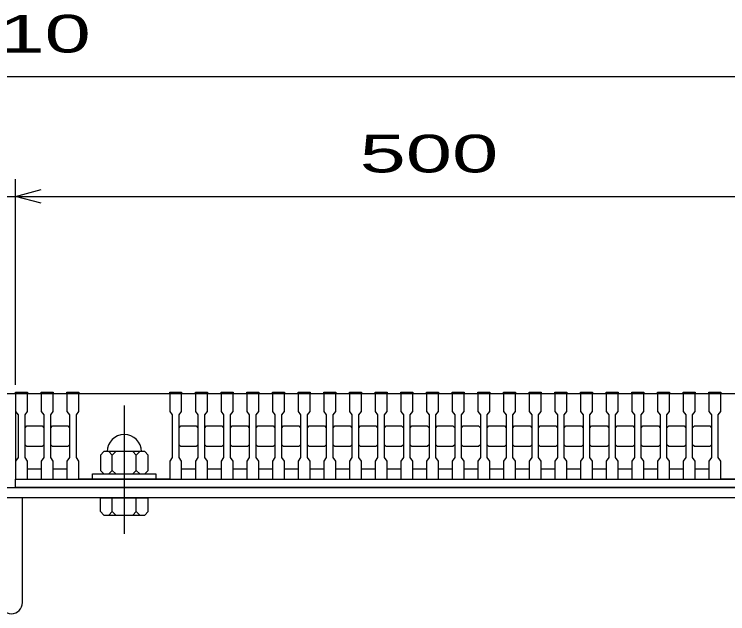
# Model space of a CAD drawing. Units: millimetres, scale not verified. Extents: x -1820 to 1731, y -1282 to 1054.
# Drawn here: x -848.3 to -431.5, y -670.6 to -320.7 of the extents above; entities that cross this region are included whole.
import ezdxf
from ezdxf.enums import TextEntityAlignment as Align

# ---------------------------------------------------------------- set-up
doc = ezdxf.new("R2010")
doc.units = ezdxf.units.MM
doc.header["$LTSCALE"] = 10
doc.linetypes.add('CHAIN', pattern=[18.5, 12, -1.5, 3.5, -1.5])
for name, color, linetype, lineweight in [('16', 3, 'Continuous', 25), ('19', 6, 'Continuous', 25), ('22', 2, 'Continuous', 25)]:
    doc.layers.add(name, color=color, linetype=linetype, lineweight=lineweight)
doc.styles.add('ベクトル', font='')
doc.styles.get('ベクトル').set_extended_font_data('ベクトル')

msp = doc.modelspace()

# ---------------------------------------------------------------- linework, layer by layer
at = {"layer": '16'}
for p, q in [((-847.5, -542), (-847.5, -541.3)), ((-847.5, -541.3), (-840.5, -541.3)), ((-840.5, -541.3), (-840.5, -542)), ((-832.5, -542), (-832.5, -541.3)), ((-832.5, -541.3), (-825.5, -541.3)), ((-825.5, -541.3), (-825.5, -542)), ((-817.5, -542), (-817.5, -541.3)), ((-817.5, -541.3), (-810.5, -541.3)), ((-810.5, -541.3), (-810.5, -542)), ((-757.5, -542), (-757.5, -541.3)), ((-757.5, -541.3), (-750.5, -541.3)), ((-750.5, -541.3), (-750.5, -542)), ((-742.5, -542), (-742.5, -541.3)), ((-742.5, -541.3), (-735.5, -541.3)), ((-735.5, -541.3), (-735.5, -542)), ((-727.5, -542), (-727.5, -541.3)), ((-727.5, -541.3), (-720.5, -541.3)), ((-720.5, -541.3), (-720.5, -542)), ((-712.5, -542), (-712.5, -541.3)), ((-712.5, -541.3), (-705.5, -541.3)), ((-705.5, -541.3), (-705.5, -542)), ((-697.5, -542), (-697.5, -541.3)), ((-697.5, -541.3), (-690.5, -541.3)), ((-690.5, -541.3), (-690.5, -542)), ((-682.5, -542), (-682.5, -541.3)), ((-682.5, -541.3), (-675.5, -541.3)), ((-675.5, -541.3), (-675.5, -542)), ((-667.5, -542), (-667.5, -541.3)), ((-667.5, -541.3), (-660.5, -541.3)), ((-660.5, -541.3), (-660.5, -542)), ((-652.5, -542), (-652.5, -541.3)), ((-652.5, -541.3), (-645.5, -541.3)), ((-645.5, -541.3), (-645.5, -542)), ((-637.5, -542), (-637.5, -541.3)), ((-637.5, -541.3), (-630.5, -541.3)), ((-630.5, -541.3), (-630.5, -542)), ((-622.5, -542), (-622.5, -541.3)), ((-622.5, -541.3), (-615.5, -541.3)), ((-615.5, -541.3), (-615.5, -542)), ((-607.5, -542), (-607.5, -541.3)), ((-607.5, -541.3), (-600.5, -541.3)), ((-600.5, -541.3), (-600.5, -542)), ((-592.5, -542), (-592.5, -541.3)), ((-592.5, -541.3), (-585.5, -541.3)), ((-585.5, -541.3), (-585.5, -542)), ((-577.5, -542), (-577.5, -541.3)), ((-577.5, -541.3), (-570.5, -541.3)), ((-570.5, -541.3), (-570.5, -542)), ((-562.5, -542), (-562.5, -541.3)), ((-562.5, -541.3), (-555.5, -541.3)), ((-555.5, -541.3), (-555.5, -542)), ((-547.5, -542), (-547.5, -541.3)), ((-547.5, -541.3), (-540.5, -541.3)), ((-540.5, -541.3), (-540.5, -542)), ((-532.5, -542), (-532.5, -541.3)), ((-532.5, -541.3), (-525.5, -541.3)), ((-525.5, -541.3), (-525.5, -542)), ((-517.5, -542), (-517.5, -541.3)), ((-517.5, -541.3), (-510.5, -541.3)), ((-510.5, -541.3), (-510.5, -542)), ((-502.5, -542), (-502.5, -541.3)), ((-502.5, -541.3), (-495.5, -541.3)), ((-495.5, -541.3), (-495.5, -542)), ((-487.5, -542), (-487.5, -541.3)), ((-487.5, -541.3), (-480.5, -541.3)), ((-480.5, -541.3), (-480.5, -542)), ((-472.5, -542), (-472.5, -541.3)), ((-472.5, -541.3), (-465.5, -541.3)), ((-465.5, -541.3), (-465.5, -542)), ((-457.5, -542), (-457.5, -541.3)), ((-457.5, -541.3), (-450.5, -541.3)), ((-450.5, -541.3), (-450.5, -542)), ((-442.5, -542), (-442.5, -541.3)), ((-442.5, -541.3), (-435.5, -541.3)), ((-435.5, -541.3), (-435.5, -542)), ((-847.5, -542), (-847.5, -552.5)), ((-840.5, -542), (-847.5, -542)), ((-847.5, -542), (-847.5, -586)), ((-847.5, -542), (-347.5, -542)), ((-840.5, -552.5), (-840.5, -542)), ((-832.5, -542), (-832.5, -552.5)), ((-825.5, -542), (-832.5, -542)), ((-825.5, -552.5), (-825.5, -542)), ((-817.5, -542), (-817.5, -552.5)), ((-810.5, -542), (-817.5, -542)), ((-810.5, -552.5), (-810.5, -542)), ((-810.5, -542), (-757.5, -542)), ((-757.5, -542), (-757.5, -552.5)), ((-750.5, -542), (-757.5, -542)), ((-750.5, -552.5), (-750.5, -542)), ((-742.5, -542), (-742.5, -552.5)), ((-735.5, -542), (-742.5, -542)), ((-735.5, -552.5), (-735.5, -542)), ((-727.5, -542), (-727.5, -552.5)), ((-720.5, -542), (-727.5, -542)), ((-720.5, -552.5), (-720.5, -542)), ((-712.5, -542), (-712.5, -552.5)), ((-705.5, -542), (-712.5, -542)), ((-705.5, -552.5), (-705.5, -542)), ((-697.5, -542), (-697.5, -552.5)), ((-690.5, -542), (-697.5, -542)), ((-690.5, -552.5), (-690.5, -542)), ((-682.5, -542), (-682.5, -552.5)), ((-675.5, -542), (-682.5, -542)), ((-675.5, -552.5), (-675.5, -542)), ((-667.5, -542), (-667.5, -552.5)), ((-660.5, -542), (-667.5, -542)), ((-660.5, -552.5), (-660.5, -542)), ((-652.5, -542), (-652.5, -552.5)), ((-645.5, -542), (-652.5, -542)), ((-645.5, -552.5), (-645.5, -542)), ((-637.5, -542), (-637.5, -552.5)), ((-630.5, -542), (-637.5, -542)), ((-630.5, -552.5), (-630.5, -542)), ((-622.5, -542), (-622.5, -552.5)), ((-615.5, -542), (-622.5, -542)), ((-615.5, -552.5), (-615.5, -542)), ((-607.5, -542), (-607.5, -552.5)), ((-600.5, -542), (-607.5, -542)), ((-600.5, -552.5), (-600.5, -542)), ((-592.5, -542), (-592.5, -552.5)), ((-585.5, -542), (-592.5, -542)), ((-585.5, -552.5), (-585.5, -542)), ((-577.5, -542), (-577.5, -552.5)), ((-570.5, -542), (-577.5, -542)), ((-570.5, -552.5), (-570.5, -542)), ((-562.5, -542), (-562.5, -552.5)), ((-555.5, -542), (-562.5, -542)), ((-555.5, -552.5), (-555.5, -542)), ((-547.5, -542), (-547.5, -552.5)), ((-540.5, -542), (-547.5, -542)), ((-540.5, -552.5), (-540.5, -542)), ((-532.5, -542), (-532.5, -552.5)), ((-525.5, -542), (-532.5, -542)), ((-525.5, -552.5), (-525.5, -542)), ((-517.5, -542), (-517.5, -552.5)), ((-510.5, -542), (-517.5, -542)), ((-510.5, -552.5), (-510.5, -542)), ((-502.5, -542), (-502.5, -552.5)), ((-495.5, -542), (-502.5, -542)), ((-495.5, -552.5), (-495.5, -542)), ((-487.5, -542), (-487.5, -552.5)), ((-480.5, -542), (-487.5, -542)), ((-480.5, -552.5), (-480.5, -542)), ((-472.5, -542), (-472.5, -552.5)), ((-465.5, -542), (-472.5, -542)), ((-465.5, -552.5), (-465.5, -542)), ((-457.5, -542), (-457.5, -552.5)), ((-450.5, -542), (-457.5, -542)), ((-450.5, -552.5), (-450.5, -542)), ((-442.5, -542), (-442.5, -552.5)), ((-435.5, -542), (-442.5, -542)), ((-435.5, -552.5), (-435.5, -542)), ((-435.5, -542), (-382.5, -542)), ((-847.5, -552.5), (-846, -554.5)), ((-842, -554.5), (-840.5, -552.5)), ((-832.5, -552.5), (-831, -554.5)), ((-827, -554.5), (-825.5, -552.5)), ((-817.5, -552.5), (-816, -554.5)), ((-812, -554.5), (-810.5, -552.5)), ((-757.5, -552.5), (-756, -554.5)), ((-752, -554.5), (-750.5, -552.5)), ((-742.5, -552.5), (-741, -554.5)), ((-737, -554.5), (-735.5, -552.5)), ((-727.5, -552.5), (-726, -554.5)), ((-722, -554.5), (-720.5, -552.5)), ((-712.5, -552.5), (-711, -554.5)), ((-707, -554.5), (-705.5, -552.5)), ((-697.5, -552.5), (-696, -554.5)), ((-692, -554.5), (-690.5, -552.5)), ((-682.5, -552.5), (-681, -554.5)), ((-677, -554.5), (-675.5, -552.5)), ((-667.5, -552.5), (-666, -554.5)), ((-662, -554.5), (-660.5, -552.5)), ((-652.5, -552.5), (-651, -554.5)), ((-647, -554.5), (-645.5, -552.5)), ((-637.5, -552.5), (-636, -554.5)), ((-632, -554.5), (-630.5, -552.5)), ((-622.5, -552.5), (-621, -554.5)), ((-617, -554.5), (-615.5, -552.5)), ((-607.5, -552.5), (-606, -554.5)), ((-602, -554.5), (-600.5, -552.5)), ((-592.5, -552.5), (-591, -554.5)), ((-587, -554.5), (-585.5, -552.5)), ((-577.5, -552.5), (-576, -554.5)), ((-572, -554.5), (-570.5, -552.5)), ((-562.5, -552.5), (-561, -554.5)), ((-557, -554.5), (-555.5, -552.5)), ((-547.5, -552.5), (-546, -554.5)), ((-542, -554.5), (-540.5, -552.5)), ((-532.5, -552.5), (-531, -554.5)), ((-527, -554.5), (-525.5, -552.5)), ((-517.5, -552.5), (-516, -554.5)), ((-512, -554.5), (-510.5, -552.5)), ((-502.5, -552.5), (-501, -554.5)), ((-497, -554.5), (-495.5, -552.5)), ((-487.5, -552.5), (-486, -554.5)), ((-482, -554.5), (-480.5, -552.5)), ((-472.5, -552.5), (-471, -554.5)), ((-467, -554.5), (-465.5, -552.5)), ((-457.5, -552.5), (-456, -554.5)), ((-452, -554.5), (-450.5, -552.5)), ((-442.5, -552.5), (-441, -554.5)), ((-437, -554.5), (-435.5, -552.5)), ((-846, -554.5), (-846, -579.5)), ((-842, -579.5), (-842, -554.5)), ((-831, -554.5), (-831, -579.5)), ((-827, -579.5), (-827, -554.5)), ((-816, -554.5), (-816, -579.5)), ((-812, -579.5), (-812, -554.5)), ((-756, -554.5), (-756, -579.5)), ((-752, -579.5), (-752, -554.5)), ((-741, -554.5), (-741, -579.5)), ((-737, -579.5), (-737, -554.5)), ((-726, -554.5), (-726, -579.5)), ((-722, -579.5), (-722, -554.5)), ((-711, -554.5), (-711, -579.5)), ((-707, -579.5), (-707, -554.5)), ((-696, -554.5), (-696, -579.5)), ((-692, -579.5), (-692, -554.5)), ((-681, -554.5), (-681, -579.5)), ((-677, -579.5), (-677, -554.5)), ((-666, -554.5), (-666, -579.5)), ((-662, -579.5), (-662, -554.5)), ((-651, -554.5), (-651, -579.5)), ((-647, -579.5), (-647, -554.5)), ((-636, -554.5), (-636, -579.5)), ((-632, -579.5), (-632, -554.5)), ((-621, -554.5), (-621, -579.5)), ((-617, -579.5), (-617, -554.5)), ((-606, -554.5), (-606, -579.5)), ((-602, -579.5), (-602, -554.5)), ((-591, -554.5), (-591, -579.5)), ((-587, -579.5), (-587, -554.5)), ((-576, -554.5), (-576, -579.5)), ((-572, -579.5), (-572, -554.5)), ((-561, -554.5), (-561, -579.5)), ((-557, -579.5), (-557, -554.5)), ((-546, -554.5), (-546, -579.5)), ((-542, -579.5), (-542, -554.5)), ((-531, -554.5), (-531, -579.5)), ((-527, -579.5), (-527, -554.5)), ((-516, -554.5), (-516, -579.5)), ((-512, -579.5), (-512, -554.5)), ((-501, -554.5), (-501, -579.5)), ((-497, -579.5), (-497, -554.5)), ((-486, -554.5), (-486, -579.5)), ((-482, -579.5), (-482, -554.5)), ((-471, -554.5), (-471, -579.5)), ((-467, -579.5), (-467, -554.5)), ((-456, -554.5), (-456, -579.5)), ((-452, -579.5), (-452, -554.5)), ((-441, -554.5), (-441, -579.5)), ((-437, -579.5), (-437, -554.5)), ((-842, -562), (-841, -561)), ((-841, -561), (-832, -561)), ((-832, -561), (-831, -562)), ((-827, -562), (-826, -561)), ((-826, -561), (-817, -561)), ((-817, -561), (-816, -562)), ((-752, -562), (-751, -561)), ((-751, -561), (-742, -561)), ((-742, -561), (-741, -562)), ((-737, -562), (-736, -561)), ((-736, -561), (-727, -561)), ((-727, -561), (-726, -562)), ((-722, -562), (-721, -561)), ((-721, -561), (-712, -561)), ((-712, -561), (-711, -562)), ((-707, -562), (-706, -561)), ((-706, -561), (-697, -561)), ((-697, -561), (-696, -562)), ((-692, -562), (-691, -561)), ((-691, -561), (-682, -561)), ((-682, -561), (-681, -562)), ((-677, -562), (-676, -561)), ((-676, -561), (-667, -561)), ((-667, -561), (-666, -562)), ((-662, -562), (-661, -561)), ((-661, -561), (-652, -561)), ((-652, -561), (-651, -562)), ((-647, -562), (-646, -561)), ((-646, -561), (-637, -561)), ((-637, -561), (-636, -562)), ((-632, -562), (-631, -561)), ((-631, -561), (-622, -561)), ((-622, -561), (-621, -562)), ((-617, -562), (-616, -561)), ((-616, -561), (-607, -561)), ((-607, -561), (-606, -562)), ((-602, -562), (-601, -561)), ((-601, -561), (-592, -561)), ((-592, -561), (-591, -562)), ((-587, -562), (-586, -561)), ((-586, -561), (-577, -561)), ((-577, -561), (-576, -562)), ((-572, -562), (-571, -561)), ((-571, -561), (-562, -561)), ((-562, -561), (-561, -562)), ((-557, -562), (-556, -561)), ((-556, -561), (-547, -561)), ((-547, -561), (-546, -562)), ((-542, -562), (-541, -561)), ((-541, -561), (-532, -561)), ((-532, -561), (-531, -562)), ((-527, -562), (-526, -561)), ((-526, -561), (-517, -561)), ((-517, -561), (-516, -562)), ((-512, -562), (-511, -561)), ((-511, -561), (-502, -561)), ((-502, -561), (-501, -562)), ((-497, -562), (-496, -561)), ((-496, -561), (-487, -561)), ((-487, -561), (-486, -562)), ((-482, -562), (-481, -561)), ((-481, -561), (-472, -561)), ((-472, -561), (-471, -562)), ((-467, -562), (-466, -561)), ((-466, -561), (-457, -561)), ((-457, -561), (-456, -562)), ((-452, -562), (-451, -561)), ((-451, -561), (-442, -561)), ((-442, -561), (-441, -562)), ((-841, -573), (-842, -572)), ((-832, -573), (-841, -573)), ((-831, -572), (-832, -573)), ((-826, -573), (-827, -572)), ((-817, -573), (-826, -573)), ((-816, -572), (-817, -573)), ((-751, -573), (-752, -572)), ((-742, -573), (-751, -573)), ((-741, -572), (-742, -573)), ((-736, -573), (-737, -572)), ((-727, -573), (-736, -573)), ((-726, -572), (-727, -573)), ((-721, -573), (-722, -572)), ((-712, -573), (-721, -573)), ((-711, -572), (-712, -573)), ((-706, -573), (-707, -572)), ((-697, -573), (-706, -573)), ((-696, -572), (-697, -573)), ((-691, -573), (-692, -572)), ((-682, -573), (-691, -573)), ((-681, -572), (-682, -573)), ((-676, -573), (-677, -572)), ((-667, -573), (-676, -573)), ((-666, -572), (-667, -573)), ((-661, -573), (-662, -572)), ((-652, -573), (-661, -573)), ((-651, -572), (-652, -573)), ((-646, -573), (-647, -572)), ((-637, -573), (-646, -573)), ((-636, -572), (-637, -573)), ((-631, -573), (-632, -572)), ((-622, -573), (-631, -573)), ((-621, -572), (-622, -573)), ((-616, -573), (-617, -572)), ((-607, -573), (-616, -573)), ((-606, -572), (-607, -573)), ((-601, -573), (-602, -572)), ((-592, -573), (-601, -573)), ((-591, -572), (-592, -573)), ((-586, -573), (-587, -572)), ((-577, -573), (-586, -573)), ((-576, -572), (-577, -573)), ((-571, -573), (-572, -572)), ((-562, -573), (-571, -573)), ((-561, -572), (-562, -573)), ((-556, -573), (-557, -572)), ((-547, -573), (-556, -573)), ((-546, -572), (-547, -573)), ((-541, -573), (-542, -572)), ((-532, -573), (-541, -573)), ((-531, -572), (-532, -573)), ((-526, -573), (-527, -572)), ((-517, -573), (-526, -573)), ((-516, -572), (-517, -573)), ((-511, -573), (-512, -572)), ((-502, -573), (-511, -573)), ((-501, -572), (-502, -573)), ((-496, -573), (-497, -572)), ((-487, -573), (-496, -573)), ((-486, -572), (-487, -573)), ((-481, -573), (-482, -572)), ((-472, -573), (-481, -573)), ((-471, -572), (-472, -573)), ((-466, -573), (-467, -572)), ((-457, -573), (-466, -573)), ((-456, -572), (-457, -573)), ((-451, -573), (-452, -572)), ((-442, -573), (-451, -573)), ((-441, -572), (-442, -573)), ((-796, -576), (-798, -578)), ((-798, -578), (-798, -587)), ((-772, -576), (-796, -576)), ((-791, -578), (-793, -576)), ((-789, -576), (-791, -578)), ((-791, -587), (-791, -578)), ((-777, -578), (-779, -576)), ((-775, -576), (-777, -578)), ((-777, -587), (-777, -578)), ((-770, -578), (-772, -576)), ((-770, -587), (-770, -578)), ((-846, -579.5), (-847.5, -581.5)), ((-847.5, -581.5), (-847.5, -592)), ((-840.5, -581.5), (-842, -579.5)), ((-840.5, -592), (-840.5, -581.5)), ((-831, -579.5), (-832.5, -581.5)), ((-832.5, -581.5), (-832.5, -592)), ((-825.5, -581.5), (-827, -579.5)), ((-825.5, -592), (-825.5, -581.5)), ((-816, -579.5), (-817.5, -581.5)), ((-817.5, -581.5), (-817.5, -592)), ((-810.5, -581.5), (-812, -579.5)), ((-810.5, -592), (-810.5, -581.5)), ((-756, -579.5), (-757.5, -581.5)), ((-757.5, -581.5), (-757.5, -592)), ((-750.5, -581.5), (-752, -579.5)), ((-750.5, -592), (-750.5, -581.5)), ((-741, -579.5), (-742.5, -581.5)), ((-742.5, -581.5), (-742.5, -592)), ((-735.5, -581.5), (-737, -579.5)), ((-735.5, -592), (-735.5, -581.5)), ((-726, -579.5), (-727.5, -581.5)), ((-727.5, -581.5), (-727.5, -592)), ((-720.5, -581.5), (-722, -579.5)), ((-720.5, -592), (-720.5, -581.5)), ((-711, -579.5), (-712.5, -581.5)), ((-712.5, -581.5), (-712.5, -592)), ((-705.5, -581.5), (-707, -579.5)), ((-705.5, -592), (-705.5, -581.5)), ((-696, -579.5), (-697.5, -581.5)), ((-697.5, -581.5), (-697.5, -592)), ((-690.5, -581.5), (-692, -579.5)), ((-690.5, -592), (-690.5, -581.5)), ((-681, -579.5), (-682.5, -581.5)), ((-682.5, -581.5), (-682.5, -592)), ((-675.5, -581.5), (-677, -579.5)), ((-675.5, -592), (-675.5, -581.5)), ((-666, -579.5), (-667.5, -581.5)), ((-667.5, -581.5), (-667.5, -592)), ((-660.5, -581.5), (-662, -579.5)), ((-660.5, -592), (-660.5, -581.5)), ((-651, -579.5), (-652.5, -581.5)), ((-652.5, -581.5), (-652.5, -592)), ((-645.5, -581.5), (-647, -579.5)), ((-645.5, -592), (-645.5, -581.5)), ((-636, -579.5), (-637.5, -581.5)), ((-637.5, -581.5), (-637.5, -592)), ((-630.5, -581.5), (-632, -579.5)), ((-630.5, -592), (-630.5, -581.5)), ((-621, -579.5), (-622.5, -581.5)), ((-622.5, -581.5), (-622.5, -592)), ((-615.5, -581.5), (-617, -579.5)), ((-615.5, -592), (-615.5, -581.5)), ((-606, -579.5), (-607.5, -581.5)), ((-607.5, -581.5), (-607.5, -592)), ((-600.5, -581.5), (-602, -579.5)), ((-600.5, -592), (-600.5, -581.5)), ((-591, -579.5), (-592.5, -581.5)), ((-592.5, -581.5), (-592.5, -592)), ((-585.5, -581.5), (-587, -579.5)), ((-585.5, -592), (-585.5, -581.5)), ((-576, -579.5), (-577.5, -581.5)), ((-577.5, -581.5), (-577.5, -592)), ((-570.5, -581.5), (-572, -579.5)), ((-570.5, -592), (-570.5, -581.5)), ((-561, -579.5), (-562.5, -581.5)), ((-562.5, -581.5), (-562.5, -592)), ((-555.5, -581.5), (-557, -579.5)), ((-555.5, -592), (-555.5, -581.5)), ((-546, -579.5), (-547.5, -581.5)), ((-547.5, -581.5), (-547.5, -592)), ((-540.5, -581.5), (-542, -579.5)), ((-540.5, -592), (-540.5, -581.5)), ((-531, -579.5), (-532.5, -581.5)), ((-532.5, -581.5), (-532.5, -592)), ((-525.5, -581.5), (-527, -579.5)), ((-525.5, -592), (-525.5, -581.5)), ((-516, -579.5), (-517.5, -581.5)), ((-517.5, -581.5), (-517.5, -592)), ((-510.5, -581.5), (-512, -579.5)), ((-510.5, -592), (-510.5, -581.5)), ((-501, -579.5), (-502.5, -581.5)), ((-502.5, -581.5), (-502.5, -592)), ((-495.5, -581.5), (-497, -579.5)), ((-495.5, -592), (-495.5, -581.5)), ((-486, -579.5), (-487.5, -581.5)), ((-487.5, -581.5), (-487.5, -592)), ((-480.5, -581.5), (-482, -579.5)), ((-480.5, -592), (-480.5, -581.5)), ((-471, -579.5), (-472.5, -581.5)), ((-472.5, -581.5), (-472.5, -592)), ((-465.5, -581.5), (-467, -579.5)), ((-465.5, -592), (-465.5, -581.5)), ((-456, -579.5), (-457.5, -581.5)), ((-457.5, -581.5), (-457.5, -592)), ((-450.5, -581.5), (-452, -579.5)), ((-450.5, -592), (-450.5, -581.5)), ((-441, -579.5), (-442.5, -581.5)), ((-442.5, -581.5), (-442.5, -592)), ((-435.5, -581.5), (-437, -579.5)), ((-435.5, -592), (-435.5, -581.5)), ((-840.5, -586), (-832.5, -586)), ((-825.5, -586), (-817.5, -586)), ((-798, -587), (-796, -589)), ((-793, -589), (-791, -587)), ((-791, -587), (-789, -589)), ((-779, -589), (-777, -587)), ((-777, -587), (-775, -589)), ((-772, -589), (-770, -587)), ((-750.5, -586), (-742.5, -586)), ((-735.5, -586), (-727.5, -586)), ((-720.5, -586), (-712.5, -586)), ((-705.5, -586), (-697.5, -586)), ((-690.5, -586), (-682.5, -586)), ((-675.5, -586), (-667.5, -586)), ((-660.5, -586), (-652.5, -586)), ((-645.5, -586), (-637.5, -586)), ((-630.5, -586), (-622.5, -586)), ((-615.5, -586), (-607.5, -586)), ((-600.5, -586), (-592.5, -586)), ((-585.5, -586), (-577.5, -586)), ((-570.5, -586), (-562.5, -586)), ((-555.5, -586), (-547.5, -586)), ((-540.5, -586), (-532.5, -586)), ((-525.5, -586), (-517.5, -586)), ((-510.5, -586), (-502.5, -586)), ((-495.5, -586), (-487.5, -586)), ((-480.5, -586), (-472.5, -586)), ((-465.5, -586), (-457.5, -586)), ((-450.5, -586), (-442.5, -586)), ((-802.5, -592), (-802.5, -589)), ((-802.5, -589), (-765.5, -589)), ((-765.5, -589), (-765.5, -592)), ((-847.5, -592), (-840.5, -592)), ((-847.5, -592), (-347.5, -592)), ((-847.5, -597), (-847.5, -592)), ((-832.5, -592), (-825.5, -592)), ((-817.5, -592), (-810.5, -592)), ((-757.5, -592), (-810.5, -592)), ((-765.5, -592), (-802.5, -592)), ((-757.5, -592), (-750.5, -592)), ((-742.5, -592), (-735.5, -592)), ((-727.5, -592), (-720.5, -592)), ((-712.5, -592), (-705.5, -592)), ((-697.5, -592), (-690.5, -592)), ((-682.5, -592), (-675.5, -592)), ((-667.5, -592), (-660.5, -592)), ((-652.5, -592), (-645.5, -592)), ((-637.5, -592), (-630.5, -592)), ((-622.5, -592), (-615.5, -592)), ((-607.5, -592), (-600.5, -592)), ((-592.5, -592), (-585.5, -592)), ((-577.5, -592), (-570.5, -592)), ((-562.5, -592), (-555.5, -592)), ((-547.5, -592), (-540.5, -592)), ((-532.5, -592), (-525.5, -592)), ((-517.5, -592), (-510.5, -592)), ((-502.5, -592), (-495.5, -592)), ((-487.5, -592), (-480.5, -592)), ((-472.5, -592), (-465.5, -592)), ((-457.5, -592), (-450.5, -592)), ((-442.5, -592), (-435.5, -592)), ((-382.5, -592), (-435.5, -592)), ((-347.5, -597), (-847.5, -597))]:
    msp.add_line(p, q, dxfattribs=at)
at = {"layer": '16', "linetype": 'CHAIN'}
msp.add_line((-784, -549), (-784, -624), dxfattribs=at)
at = {"layer": '16'}
msp.add_arc((-784, -576), 10, 0, 180, dxfattribs=at)
at = {"layer": '19'}
for p, q in [((-852.5, -542), (-847.5, -542)), ((-1355, -597), (-345, -597)), ((-345, -603), (-1355, -603)), ((-843.5, -664.11), (-843.5, -603)), ((-798, -611), (-798, -603)), ((-798, -603), (-770, -603)), ((-791, -611), (-791, -603)), ((-777, -611), (-777, -603)), ((-770, -611), (-770, -603)), ((-798, -611), (-796, -613)), ((-791, -611), (-793, -613)), ((-789, -613), (-791, -611)), ((-777, -611), (-779, -613)), ((-775, -613), (-777, -611)), ((-772, -613), (-770, -611)), ((-796, -613), (-772, -613))]:
    msp.add_line(p, q, dxfattribs=at)
msp.add_arc((-850, -664.11), 6.5, 180, 0, dxfattribs=at)
at = {"layer": '22', "color": 4}
for p, q in [((-1355, -357), (-345, -357)), ((-847.5, -537), (-847.5, -417)), ((-847.5, -427), (-832.5, -423)), ((-852.5, -427), (-847.5, -427)), ((-832.5, -431), (-847.5, -427)), ((-847.5, -427), (-347.5, -427))]:
    msp.add_line(p, q, dxfattribs=at)

# ---------------------------------------------------------------- texts
at = {"layer": '22', "style": 'ベクトル', "width": 1.65}
for s, p in [(' 1010 ', (-925, -332)), (' 500 ', (-660, -402))]:
    msp.add_text(s, height=21.99, dxfattribs=at).set_placement(p, align=Align.MIDDLE_LEFT)

doc.saveas('drawing.dxf')
